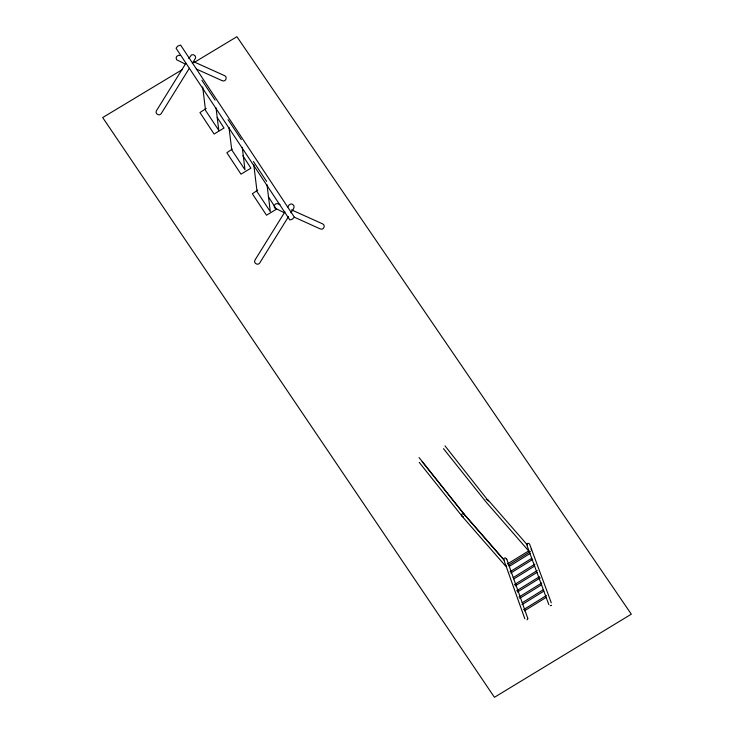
<?xml version="1.0" encoding="UTF-8"?>
<svg xmlns="http://www.w3.org/2000/svg" width="734" height="734" viewBox="0 0 734 734"><rect width="100%" height="100%" fill="white"/><g stroke="black" fill="none" stroke-linecap="round" stroke-linejoin="round"><path stroke-width="1.1" d="M294.407 217.227L180.582 45.058L177.61 46.178L176.087 48.261L289.847 219.98L292.215 219.255L294.407 217.227L320.501 229.017C323.52 230.412 325.841 225.338 322.822 223.962L291.481 209.851M527.847 618.808L526.975 619.863M503.671 558.519L505.286 557.849L506.79 559.372M185.812 63.408L156.314 110.944C154.791 113.669 159.379 116.458 161.076 113.816L189.372 68.225M188.822 58.564L191.556 54.821L193.574 54.738L195.262 56.032L195.62 57.949L192.381 63.372M284.93 211.823L254.826 260.322C253.303 263.047 257.9 265.836 259.588 263.194L288.49 216.631M287.939 206.97C288.563 204.997 290.682 203.034 292.747 204.419C296.242 206.649 292.16 210.539 290.893 212.75M462.236 513.708L461.64 515.14L462.136 516.323L505.322 565.74L506.717 566.198M551.601 605.321L550.17 605.688M508.561 565.07L530.388 551.573M509.295 566.336L530.168 553.427M510.038 571.749L531.866 558.253M510.772 573.015L532.6 559.519M513.112 577.649L534.939 564.152M513.846 578.915L534.719 566.006M514.451 584.622L537.224 570.547M515.185 585.888L537.013 572.401M516.699 590.769L539.472 576.685M517.433 592.035L540.206 577.952M518.975 597.072L541.756 582.989M519.709 598.338L541.536 584.842M522.204 602.788L543.087 589.879M521.993 604.642L543.821 591.145M523.654 609.605L546.426 595.522M524.388 610.871L546.215 597.375M507.387 563.978L528.682 550.94L485.844 501.753L443.474 448.648M182.05 69.748L102.687 117.559L494.432 697.3L631.313 614.184L236.926 36.7L193.813 62.665M206.226 108.403L199.969 112.577L214.099 134.028L224.008 128.055L217.2 117.422M232.219 149.094L226.87 152.727L240.991 174.178L250.9 168.205L242.862 155.709M257.707 190.124L252.358 193.758L266.488 215.2L276.397 209.236L268.36 196.73M486.202 499.505L487.917 499.799L527.379 544.958M463.576 516.809L462.347 516.543L419.233 462.383M223.108 80.988C225.971 81.465 227.476 76.96 224.787 75.74L193.437 61.628M179.858 55.518L178.536 55.316L176.747 56.353L176.151 57.665L176.527 59.693L184.849 63.858M196.345 69.033L222.466 80.795M279.984 204.676L277.25 203.538L275.296 204.07L274.186 205.878L274.571 207.915L283.939 212.548M463.961 514.011L504.166 560.014M502.873 558.803L464.539 514.791L422.178 461.686M444.997 445.877L488.431 501.01M419.059 457.548L464.292 514.378M531.095 549.225L531.517 549.977M201.859 80.199L215.099 100.136M228.054 119.642L241.293 139.57M253.386 161.48L266.625 181.417M551.28 602.788L529.728 544.426C529.168 542.628 525.856 543.123 526.874 545.16L548.821 604.587M506.644 558.969L527.81 618.413M503.634 559.28L524.801 618.716M267.029 184.775L270.305 211.621L257.065 191.684L253.799 164.838M242.248 147.406L244.972 169.783L231.733 149.846L229.008 127.468M216.053 107.962L218.778 130.34L205.538 110.403L202.685 86.915"/></g></svg>
